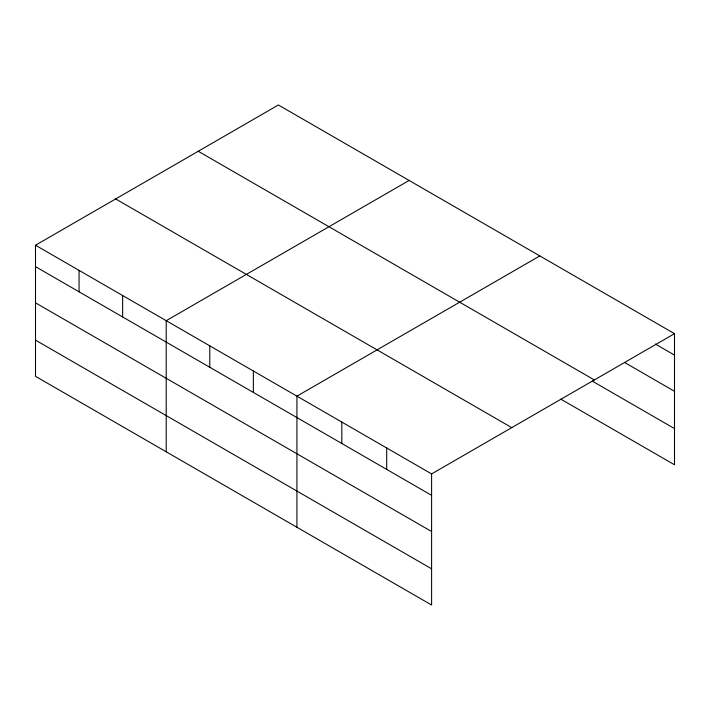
<?xml version="1.0" encoding="UTF-8"?>
<svg xmlns="http://www.w3.org/2000/svg" width="710" height="710" viewBox="0 0 710 710"><rect width="100%" height="100%" fill="white"/><g stroke="black" fill="none" stroke-linecap="round" stroke-linejoin="round"><path stroke-width="1.06" d="M35.5 245.225L431.6 473.907L431.6 605.018L35.5 376.327L35.5 245.225L278.4 104.982L674.5 333.673L674.5 464.775L560.838 399.153M409.111 180.455L166.211 320.689L166.211 451.8M539.831 255.919L296.922 396.153L296.922 527.264M431.6 473.907L674.5 333.673M655.401 344.066L674.5 355.089M624.835 362.615L674.5 391.29M198.241 151.266L594.341 379.948M592.362 381.155L674.5 428.583M115.659 198.942L511.759 427.633M35.5 266.649L431.6 495.332M35.5 302.842L431.6 531.524M35.5 340.134L431.6 568.816M386.71 447.992L386.71 469.416M341.812 422.077L341.812 443.493M253.355 371.002L253.355 392.426M209.778 345.85L209.778 367.265M122.644 295.537L122.644 316.962M79.067 270.377L79.067 291.801"/></g></svg>
